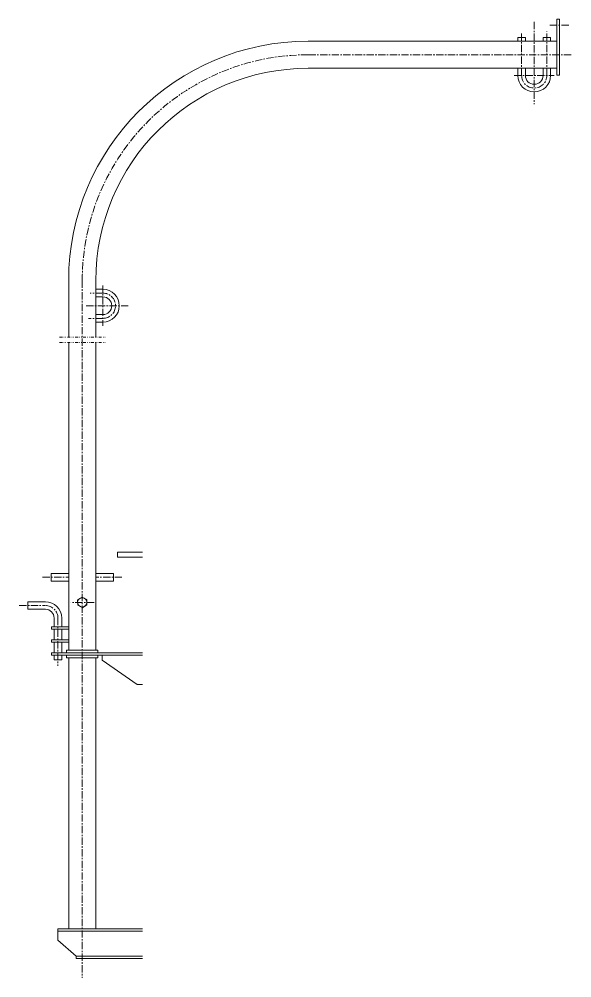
# Model space of a CAD drawing. Header units: millimetres. Extents: x -8058 to 12635, y -1342 to 1598.
# Drawn here: x 12445.1 to 12635.5, y -1341.7 to -1011.3 of the extents above; entities that cross this region are included whole.
import ezdxf

# ---------------------------------------------------------------- set-up
doc = ezdxf.new("R2010")
doc.units = ezdxf.units.MM
doc.header["$LTSCALE"] = 2
doc.linetypes.add('CENTER', pattern=[2, 1.25, -0.25, 0.25, -0.25])
doc.linetypes.add('DIVIDE', pattern=[1.25, 0.5, -0.25, 0, -0.25, 0, -0.25])
doc.layers.get('0').update_dxf_attribs({"lineweight": 18})
doc.layers.add('1', color=2, linetype='CENTER', lineweight=9)
doc.layers.add('3', color=4, linetype='DIVIDE', lineweight=9)

msp = doc.modelspace()

# ---------------------------------------------------------------- linework, layer by layer
for p, q in [((12630.326, -1011.258), (12631.191, -1011.258)), ((12630.326, -1011.258), (12630.326, -1030.587)), ((12631.191, -1011.258), (12631.191, -1030.587)), ((12616.886, -1017.612), (12619.482, -1017.612)), ((12616.886, -1018.851), (12616.886, -1017.612)), ((12619.482, -1018.851), (12619.482, -1017.612)), ((12625.596, -1017.612), (12628.192, -1017.612)), ((12625.596, -1018.851), (12625.596, -1017.612)), ((12628.192, -1018.851), (12628.192, -1017.612)), ((12544.756, -1018.851), (12630.326, -1018.851)), ((12544.756, -1028.195), (12630.326, -1028.195)), ((12616.886, -1030.646), (12616.886, -1028.195)), ((12619.482, -1030.646), (12619.482, -1028.195)), ((12625.596, -1030.646), (12625.596, -1028.195)), ((12628.192, -1030.646), (12628.192, -1028.195)), ((12630.326, -1030.587), (12631.191, -1030.587)), ((12462.121, -1101.392), (12462.121, -1120.87)), ((12471.466, -1101.392), (12471.466, -1120.87)), ((12473.917, -1104.391), (12471.466, -1104.391)), ((12473.917, -1106.987), (12471.466, -1106.987)), ((12473.917, -1113.101), (12471.466, -1113.101)), ((12473.917, -1115.697), (12471.466, -1115.697)), ((12462.121, -1122.727), (12462.121, -1228.793)), ((12471.466, -1122.727), (12471.466, -1228.793)), ((12478.906, -1195.049), (12487.559, -1195.049)), ((12478.906, -1195.049), (12478.906, -1196.78)), ((12478.906, -1196.78), (12487.559, -1196.78)), ((12456.066, -1202.373), (12462.121, -1202.373)), ((12456.066, -1202.373), (12456.066, -1204.968)), ((12477.522, -1202.373), (12471.466, -1202.373)), ((12477.522, -1202.373), (12477.522, -1204.968)), ((12456.066, -1204.968), (12462.121, -1204.968)), ((12477.522, -1204.968), (12471.466, -1204.968)), ((12448.038, -1212.099), (12448.038, -1214.695)), ((12448.038, -1212.099), (12454.094, -1212.099)), ((12448.038, -1214.695), (12454.094, -1214.695)), ((12457.122, -1217.723), (12457.122, -1220.694)), ((12459.718, -1217.723), (12459.718, -1220.694)), ((12456.155, -1220.694), (12456.155, -1221.559)), ((12456.155, -1220.694), (12462.121, -1220.694)), ((12456.155, -1221.559), (12462.121, -1221.559)), ((12457.122, -1221.559), (12457.122, -1225.176)), ((12459.718, -1221.559), (12459.718, -1225.176)), ((12456.155, -1225.176), (12462.121, -1225.176)), ((12456.155, -1225.176), (12456.155, -1226.041)), ((12456.155, -1226.041), (12462.121, -1226.041)), ((12457.122, -1226.041), (12457.122, -1229.658)), ((12459.718, -1226.041), (12459.718, -1229.658)), ((12461.383, -1228.793), (12461.383, -1229.658)), ((12461.383, -1228.793), (12472.204, -1228.793)), ((12472.204, -1228.793), (12472.204, -1229.658)), ((12456.155, -1229.658), (12456.155, -1230.523)), ((12456.155, -1229.658), (12487.559, -1229.658)), ((12456.155, -1230.523), (12487.559, -1230.523)), ((12457.122, -1230.523), (12457.122, -1232.124)), ((12457.122, -1232.124), (12459.718, -1232.124)), ((12459.718, -1230.523), (12459.718, -1232.124)), ((12461.383, -1230.523), (12461.383, -1231.388)), ((12461.383, -1231.388), (12472.204, -1231.388)), ((12462.121, -1231.388), (12462.121, -1324.831)), ((12471.466, -1231.388), (12471.466, -1324.831)), ((12472.204, -1230.523), (12472.204, -1231.388)), ((12473.7, -1230.523), (12473.7, -1232.274)), ((12473.7, -1232.274), (12485.686, -1240.619)), ((12487.559, -1240.619), (12485.686, -1240.619)), ((12458.379, -1324.831), (12458.379, -1328.723)), ((12458.379, -1324.831), (12487.559, -1324.831)), ((12458.379, -1325.696), (12487.559, -1325.696)), ((12458.379, -1328.723), (12464.673, -1334.235)), ((12464.673, -1335.1), (12464.673, -1334.235)), ((12464.673, -1334.235), (12487.559, -1334.235)), ((12464.673, -1335.1), (12487.559, -1335.1))]:
    msp.add_line(p, q)
msp.add_lwpolyline([(12465.189, -1211.442), (12465.229, -1213.272), (12466.834, -1214.152), (12468.398, -1213.203), (12468.358, -1211.373), (12466.754, -1210.493)], close=True)
msp.add_circle((12466.794, -1212.323), 1.585)
for centre, radius, start, end in [((12544.662, -1101.392), 82.541, 90, 180), ((12544.662, -1101.392), 73.197, 90, 180), ((12622.539, -1030.646), 5.653, 180, 0), ((12622.539, -1030.646), 3.057, 180, 0), ((12473.917, -1110.044), 5.653, 270, 90), ((12473.917, -1110.044), 3.057, 270, 90), ((12454.094, -1217.723), 5.624, 0, 90), ((12454.094, -1217.723), 3.028, 0, 90)]:
    msp.add_arc(centre, radius, start, end)
at = {"layer": '1'}
for p, q in [((12622.539, -1012.226), (12622.539, -1040.605)), ((12627.9, -1013.353), (12634.399, -1013.353)), ((12618.184, -1030.646), (12618.184, -1015.735)), ((12626.894, -1030.646), (12626.894, -1015.54)), ((12544.756, -1023.523), (12635.482, -1023.523)), ((12615.567, -1030.646), (12629.428, -1030.646)), ((12466.794, -1101.392), (12466.794, -1341.743)), ((12473.917, -1103.073), (12473.917, -1116.933)), ((12473.917, -1105.689), (12469.507, -1105.689)), ((12468.177, -1110.044), (12482.941, -1110.044)), ((12473.917, -1114.399), (12468.975, -1114.399)), ((12453.098, -1203.67), (12462.121, -1203.67)), ((12480.489, -1203.67), (12471.466, -1203.67)), ((12470.908, -1212.323), (12462.855, -1212.323)), ((12445.071, -1213.397), (12454.094, -1213.397)), ((12458.42, -1217.723), (12458.42, -1234.176))]:
    msp.add_line(p, q, dxfattribs=at)
for centre, radius, start, end in [((12544.662, -1101.392), 77.869, 90, 180), ((12622.539, -1030.646), 4.355, 180, 0), ((12473.917, -1110.044), 4.355, 270, 90), ((12454.094, -1217.723), 4.326, 0, 90)]:
    msp.add_arc(centre, radius, start, end, dxfattribs=at)
at = {"layer": '3'}
for p, q in [((12458.972, -1120.87), (12474.911, -1120.87)), ((12458.972, -1122.727), (12474.911, -1122.727))]:
    msp.add_line(p, q, dxfattribs=at)

doc.saveas('drawing.dxf')
